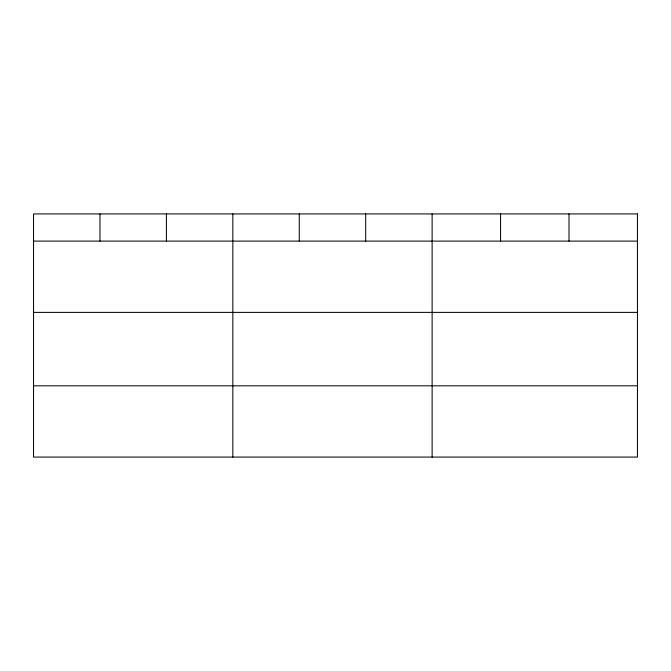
<?xml version="1.0" encoding="UTF-8"?>
<svg xmlns="http://www.w3.org/2000/svg" width="671" height="671" viewBox="0 0 671 671"><rect width="100%" height="100%" fill="white"/><g stroke="black" fill="none" stroke-linecap="round" stroke-linejoin="round"><path stroke-width="1.01" d="M33.55 241.107L637.45 241.107M33.55 312.384L637.45 312.384M33.55 385.808L637.45 385.808M569.008 213.923L569.008 241.107M500.566 213.923L500.566 241.107M432.124 213.923L432.124 457.077M365.695 213.923L365.695 241.107M299.266 213.923L299.266 241.107M232.837 213.923L232.837 457.077M166.408 213.923L166.408 241.107M99.979 213.923L99.979 241.107M637.45 213.923L33.55 213.923L33.55 457.077L637.45 457.077L637.45 213.923"/></g></svg>
